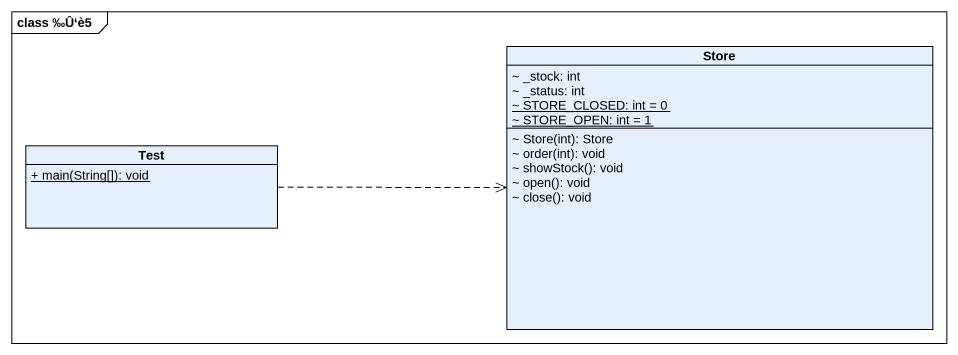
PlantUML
@startuml
mainframe class ‰Û‘è5
hide circle
hide empty members
skinparam classAttributeIconSize 0
class Store {
  ~ _stock: int
  ~ _status: int
  {static} ~ STORE_CLOSED: int = 0
  {static} ~ STORE_OPEN: int = 1
  ~ Store(int): Store
  ~ order(int): void
  ~ showStock(): void
  ~ open(): void
  ~ close(): void
}
class Test {
  {static} + main(String[]): void
}
Test .right.> Store
@enduml
